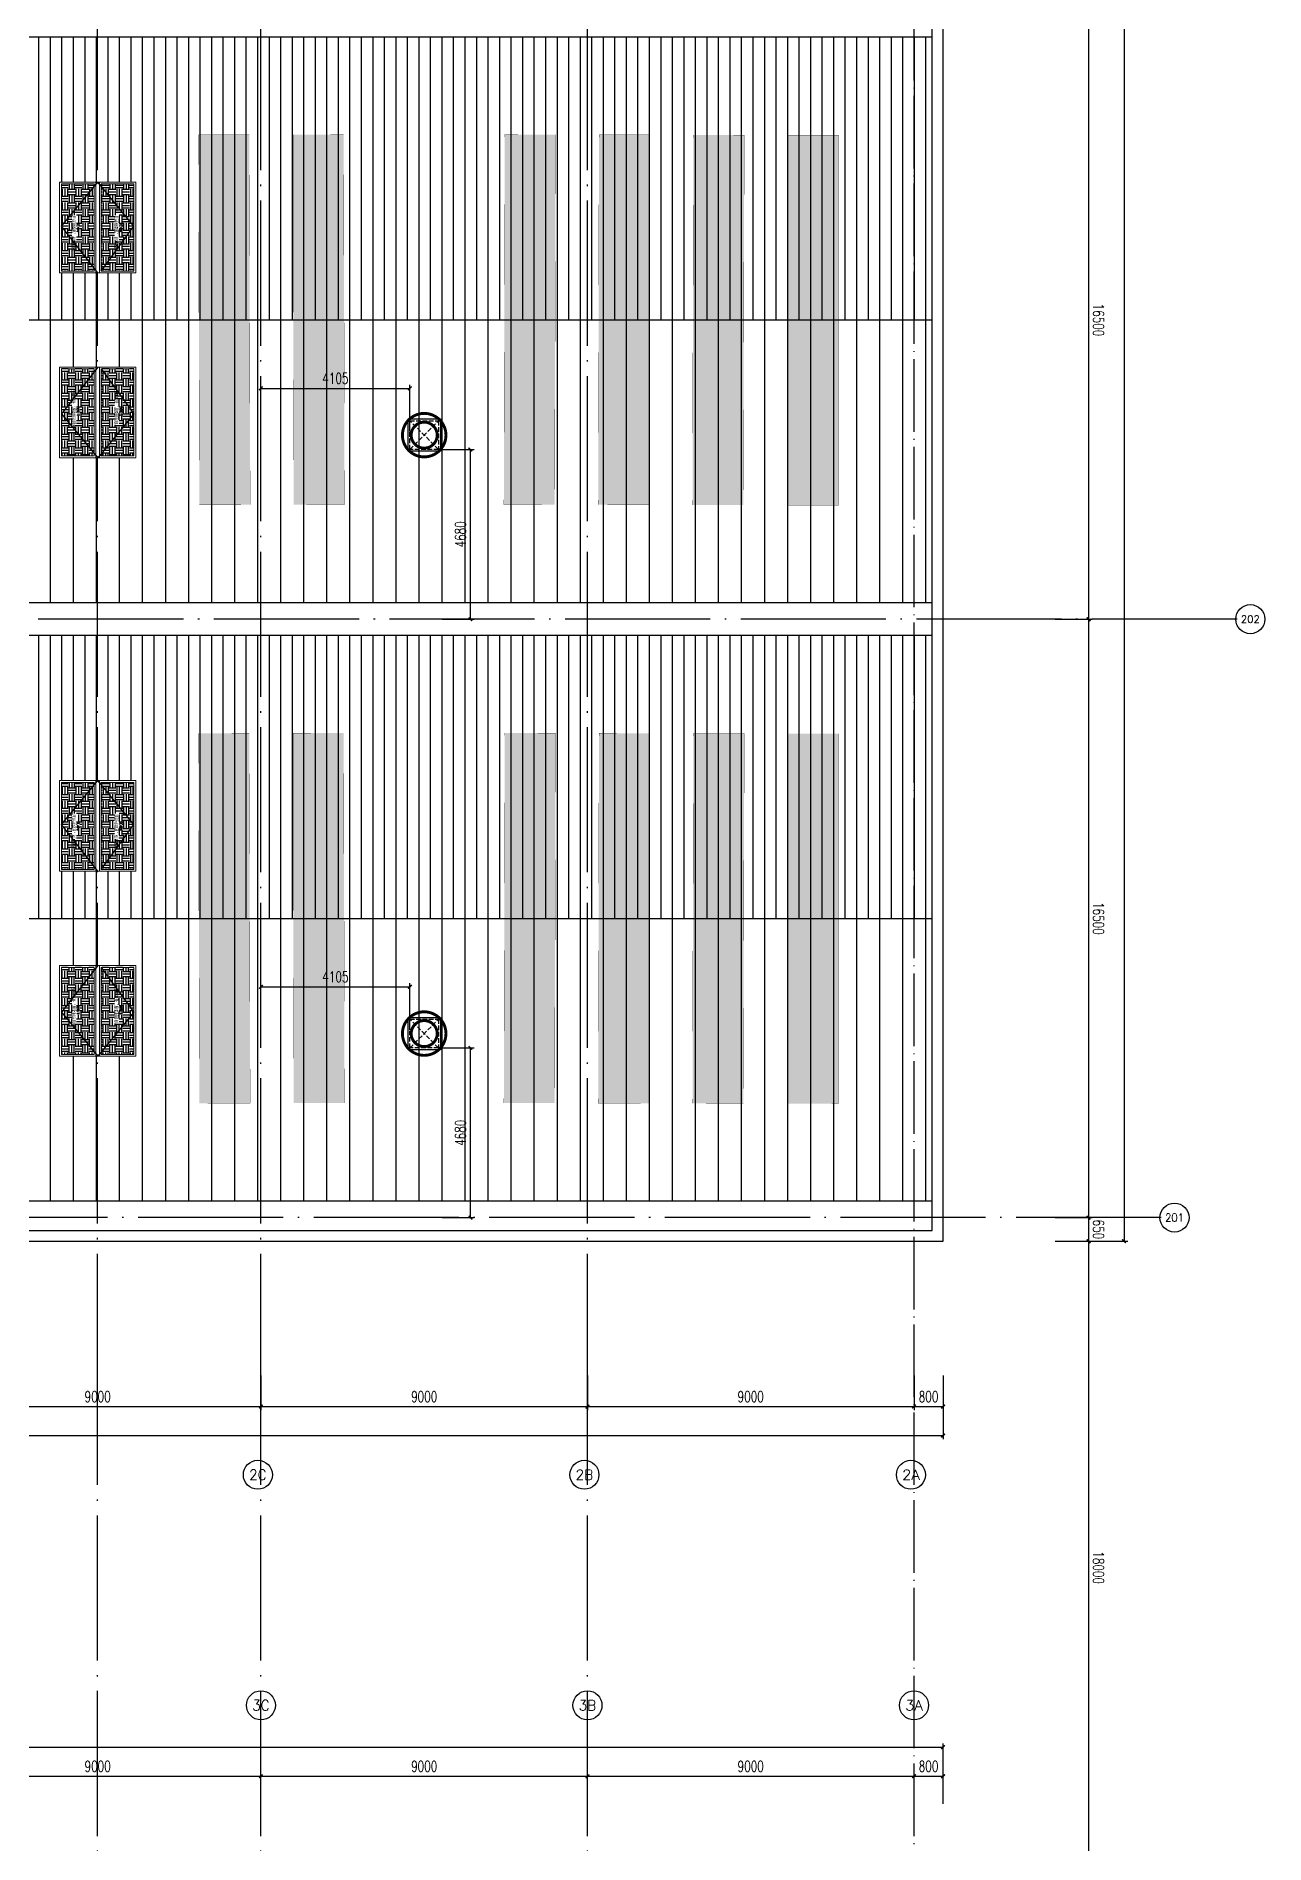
# Model space of a CAD drawing. Extents: x -555607 to 460190, y 498714 to 1664455.
# Drawn here: x 346951 to 380815, y 622805 to 672646 of the extents above; entities that cross this region are included whole.
import ezdxf
from ezdxf.enums import TextEntityAlignment as Align

# ---------------------------------------------------------------- set-up
doc = ezdxf.new("R2010")
doc.units = 0
doc.header["$LTSCALE"] = 1000
doc.header["$MEASUREMENT"] = 0
for name, pattern in [('DASH', [0.35, 0.25, -0.1]), ('DOTE', [2.42, 2, -0.2, 0.02, -0.2]), ('HIDDEN', [9.525, 6.35, -3.175])]:
    doc.linetypes.add(name, pattern=pattern)
doc.layers.get('Defpoints').update_dxf_attribs({"color": 210})
for name, color, linetype in [('99平面图例外参$0$A-HATCH-2', 251, 'Continuous'), ('A-AXIS-D', 1, 'Continuous'), ('A-AXIS-DOTE', 14, 'DOTE'), ('A-AXIS-DP', 126, 'Continuous'), ('A-HATCH-2', 251, 'Continuous'), ('A-LIN-V', 9, 'Continuous'), ('A-SFCE', 30, 'Continuous'), ('A-WINDOW', 8, 'Continuous'), ('E-电气标注', 84, 'Continuous'), ('SPACE', 7, 'Continuous'), ('SPACE_HATCH', 8, 'Continuous'), ('参考线', 8, 'Continuous'), ('外框', 1, 'HIDDEN'), ('暖通', 7, 'Continuous')]:
    doc.layers.add(name, color=color, linetype=linetype)
doc.layers.add('成型线', color=3, linetype='Continuous', lineweight=18)
doc.styles.add('_TCH_AXIS', font='COMPLEX', dxfattribs={"bigfont": 'GBCBIG'})
doc.styles.add('_TCH_DIM_T3', font='SIMPLEX', dxfattribs={"width": 0.705882, "bigfont": 'GBCBIG'})
doc.styles.add('_TCH_SPACE', font='SIMPLEX', dxfattribs={"height": 5, "bigfont": 'GBCBIG'})
doc.styles.add('A-DIM_T3', font='SIMPLEX', dxfattribs={"width": 0.705882, "bigfont": 'GBCBIG'})
doc.dimstyles.new('_TCH_ARCH&&100', dxfattribs={"dimtxt": 297.5, "dimasz": 100, "dimexe": 100, "dimexo": 100, "dimgap": 126.25, "dimtad": 1, "dimdec": 0, "dimzin": 0, "dimdsep": 46, "dimtxsty": '_TCH_DIM_T3', "dimblk": 'ARCHTICK', "dimcen": 0.09, "dimclrt": 7, "dimazin": 2, "dimtfac": 1, "dimtdec": 0, "dimtix": 1, "dimtmove": 2, "dimatfit": 3, "dimfxl": 100, "dimtolj": 1, "dimtzin": 0, "dimarcsym": 0})
doc.dimstyles.new('A-DIM&&100', dxfattribs={"dimtxt": 297.5, "dimasz": 100, "dimexe": 100, "dimexo": 100, "dimgap": 126.25, "dimtad": 1, "dimdec": 0, "dimzin": 0, "dimdsep": 46, "dimtxsty": 'A-DIM_T3', "dimblk": 'ARCHTICK', "dimcen": 0.09, "dimclrt": 7, "dimazin": 2, "dimtfac": 1, "dimtdec": 0, "dimtix": 1, "dimtmove": 2, "dimatfit": 3, "dimfxl": 1, "dimtolj": 1, "dimtzin": 0, "dimarcsym": 0})
pattern_1 = [(90, (0, 0), (-317.5, 0), [])]
pattern_2 = [(90, (0, 0), (-635, 0), [])]
pattern_3 = [(0, (0, 0), (187.5, 187.5), [187.5, -187.5]), (0, (0, 70.31), (187.5, 187.5), [187.5, -187.5]), (0, (0, 140.62), (187.5, 187.5), [187.5, -187.5]), (90, (23.44, 164.06), (-187.5, 187.5), [187.5, -187.5]), (90, (93.75, 164.06), (-187.5, 187.5), [187.5, -187.5]), (90, (164.06, 164.06), (-187.5, 187.5), [187.5, -187.5])]

# ---------------------------------------------------------------- blocks, each defined once
blk = doc.blocks.new('_ArchTick')
at = {"color": 0, "linetype": 'ByBlock', "const_width": 0.4}
blk.add_lwpolyline([(-0.5, -0.5), (0.5, 0.5)], dxfattribs=at)
blk = doc.blocks.new('*D365')
at = {"layer": 'A-AXIS-D', "color": 0, "lineweight": -2, "transparency": 16777216}
for p, q in [((344146, 635720), (344146, 634760)), ((353146, 635720), (353146, 634760)), ((344146, 634860), (353146, 634860))]:
    blk.add_line(p, q, dxfattribs=at)
at = {"layer": 'Defpoints', "color": 0, "transparency": 16777216}
for p in [(344146, 635820), (353146, 635820), (353146, 634860)]:
    blk.add_point(p, dxfattribs=at)
at = {"layer": 'A-AXIS-D', "color": 0, "lineweight": -2, "transparency": 16777216, "xscale": 100, "yscale": 100, "zscale": 100, "rotation": 180}
blk.add_blockref('_ArchTick', (344146, 634860), dxfattribs=at)
at = {"layer": 'A-AXIS-D', "color": 0, "lineweight": -2, "transparency": 16777216, "xscale": 100, "yscale": 100, "zscale": 100}
blk.add_blockref('_ArchTick', (353146, 634860), dxfattribs=at)
at = {"layer": 'A-AXIS-D', "color": 7, "transparency": 16777216, "insert": (348646, 635135), "char_height": 297.5, "attachment_point": 5, "style": '_TCH_DIM_T3'}
blk.add_mtext('\\A1;9000', dxfattribs=at)
blk = doc.blocks.new('*D366')
at = {"layer": 'A-AXIS-D', "color": 0, "lineweight": -2, "transparency": 16777216}
for p, q in [((353146, 635720), (353146, 634760)), ((362146, 635720), (362146, 634760)), ((353146, 634860), (362146, 634860))]:
    blk.add_line(p, q, dxfattribs=at)
at = {"layer": 'Defpoints', "color": 0, "transparency": 16777216}
for p in [(353146, 635820), (362146, 635820), (362146, 634860)]:
    blk.add_point(p, dxfattribs=at)
at = {"layer": 'A-AXIS-D', "color": 0, "lineweight": -2, "transparency": 16777216, "xscale": 100, "yscale": 100, "zscale": 100, "rotation": 180}
blk.add_blockref('_ArchTick', (353146, 634860), dxfattribs=at)
at = {"layer": 'A-AXIS-D', "color": 0, "lineweight": -2, "transparency": 16777216, "xscale": 100, "yscale": 100, "zscale": 100}
blk.add_blockref('_ArchTick', (362146, 634860), dxfattribs=at)
at = {"layer": 'A-AXIS-D', "color": 7, "transparency": 16777216, "insert": (357646, 635135), "char_height": 297.5, "attachment_point": 5, "style": '_TCH_DIM_T3'}
blk.add_mtext('\\A1;9000', dxfattribs=at)
blk = doc.blocks.new('*D367')
at = {"layer": 'A-AXIS-D', "color": 0, "lineweight": -2, "transparency": 16777216}
for p, q in [((362146, 635720), (362146, 634760)), ((371146, 635720), (371146, 634760)), ((362146, 634860), (371146, 634860))]:
    blk.add_line(p, q, dxfattribs=at)
at = {"layer": 'Defpoints', "color": 0, "transparency": 16777216}
for p in [(362146, 635820), (371146, 635820), (371146, 634860)]:
    blk.add_point(p, dxfattribs=at)
at = {"layer": 'A-AXIS-D', "color": 0, "lineweight": -2, "transparency": 16777216, "xscale": 100, "yscale": 100, "zscale": 100, "rotation": 180}
blk.add_blockref('_ArchTick', (362146, 634860), dxfattribs=at)
at = {"layer": 'A-AXIS-D', "color": 0, "lineweight": -2, "transparency": 16777216, "xscale": 100, "yscale": 100, "zscale": 100}
blk.add_blockref('_ArchTick', (371146, 634860), dxfattribs=at)
at = {"layer": 'A-AXIS-D', "color": 7, "transparency": 16777216, "insert": (366646, 635135), "char_height": 297.5, "attachment_point": 5, "style": '_TCH_DIM_T3'}
blk.add_mtext('\\A1;9000', dxfattribs=at)
blk = doc.blocks.new('*D368')
at = {"layer": 'A-AXIS-D', "color": 0, "lineweight": -2, "transparency": 16777216}
for p, q in [((371146, 635720), (371146, 634760)), ((371946, 635720), (371946, 634760)), ((371146, 634860), (371946, 634860))]:
    blk.add_line(p, q, dxfattribs=at)
at = {"layer": 'Defpoints', "color": 0, "transparency": 16777216}
for p in [(371146, 635820), (371946, 635820), (371946, 634860)]:
    blk.add_point(p, dxfattribs=at)
at = {"layer": 'A-AXIS-D', "color": 0, "lineweight": -2, "transparency": 16777216, "xscale": 100, "yscale": 100, "zscale": 100, "rotation": 180}
blk.add_blockref('_ArchTick', (371146, 634860), dxfattribs=at)
at = {"layer": 'A-AXIS-D', "color": 0, "lineweight": -2, "transparency": 16777216, "xscale": 100, "yscale": 100, "zscale": 100}
blk.add_blockref('_ArchTick', (371946, 634860), dxfattribs=at)
at = {"layer": 'A-AXIS-D', "color": 7, "transparency": 16777216, "insert": (371546, 635135), "char_height": 297.5, "attachment_point": 5, "style": '_TCH_DIM_T3'}
blk.add_mtext('\\A1;800', dxfattribs=at)
blk = doc.blocks.new('*D346')
at = {"layer": 'A-AXIS-D', "color": 0, "lineweight": -2, "transparency": 16777216}
for p, q in [((375040, 673070), (376056, 673070)), ((375956, 673070), (375956, 656570)), ((375040, 656570), (376056, 656570))]:
    blk.add_line(p, q, dxfattribs=at)
at = {"layer": 'Defpoints', "color": 0, "transparency": 16777216}
for p in [(374940, 673070), (374940, 656570), (375956, 656570)]:
    blk.add_point(p, dxfattribs=at)
at = {"layer": 'A-AXIS-D', "color": 0, "lineweight": -2, "transparency": 16777216, "xscale": 100, "yscale": 100, "zscale": 100}
for p, rotation in [((375956, 673070), 90), ((375956, 656570), 270)]:
    blk.add_blockref('_ArchTick', p, dxfattribs=dict(at, rotation=rotation))
at = {"layer": 'A-AXIS-D', "color": 7, "transparency": 16777216, "insert": (376231, 664820), "char_height": 297.5, "attachment_point": 5, "rotation": 270, "style": 'A-DIM_T3'}
blk.add_mtext('\\A1;16500', dxfattribs=at)
blk = doc.blocks.new('*D347')
at = {"layer": 'A-AXIS-D', "color": 0, "lineweight": -2, "transparency": 16777216}
for p, q in [((375040, 656570), (376056, 656570)), ((375956, 656570), (375956, 640070)), ((375040, 640070), (376056, 640070))]:
    blk.add_line(p, q, dxfattribs=at)
at = {"layer": 'Defpoints', "color": 0, "transparency": 16777216}
for p in [(374940, 656570), (374940, 640070), (375956, 640070)]:
    blk.add_point(p, dxfattribs=at)
at = {"layer": 'A-AXIS-D', "color": 0, "lineweight": -2, "transparency": 16777216, "xscale": 100, "yscale": 100, "zscale": 100}
for p, rotation in [((375956, 656570), 90), ((375956, 640070), 270)]:
    blk.add_blockref('_ArchTick', p, dxfattribs=dict(at, rotation=rotation))
at = {"layer": 'A-AXIS-D', "color": 7, "transparency": 16777216, "insert": (376231, 648320), "char_height": 297.5, "attachment_point": 5, "rotation": 270, "style": 'A-DIM_T3'}
blk.add_mtext('\\A1;16500', dxfattribs=at)
blk = doc.blocks.new('*D348')
at = {"layer": 'A-AXIS-D', "color": 0, "lineweight": -2, "transparency": 16777216}
for p, q in [((375040, 640070), (376056, 640070)), ((375956, 640070), (375956, 639420)), ((375040, 639420), (376056, 639420))]:
    blk.add_line(p, q, dxfattribs=at)
at = {"layer": 'Defpoints', "color": 0, "transparency": 16777216}
for p in [(374940, 640070), (374940, 639420), (375956, 639420)]:
    blk.add_point(p, dxfattribs=at)
at = {"layer": 'A-AXIS-D', "color": 0, "lineweight": -2, "transparency": 16777216, "xscale": 100, "yscale": 100, "zscale": 100}
for p, rotation in [((375956, 640070), 90), ((375956, 639420), 270)]:
    blk.add_blockref('_ArchTick', p, dxfattribs=dict(at, rotation=rotation))
at = {"layer": 'A-AXIS-D', "color": 7, "transparency": 16777216, "insert": (376231, 639745), "char_height": 297.5, "attachment_point": 5, "rotation": 270, "style": 'A-DIM_T3'}
blk.add_mtext('\\A1;650', dxfattribs=at)
blk = doc.blocks.new('*D349')
at = {"layer": 'A-AXIS-D', "color": 0, "lineweight": -2, "transparency": 16777216}
for p, q in [((375040, 639420), (376056, 639420)), ((375956, 639420), (375956, 621420)), ((375040, 621420), (376056, 621420))]:
    blk.add_line(p, q, dxfattribs=at)
at = {"layer": 'Defpoints', "color": 0, "transparency": 16777216}
for p in [(374940, 639420), (374940, 621420), (375956, 621420)]:
    blk.add_point(p, dxfattribs=at)
at = {"layer": 'A-AXIS-D', "color": 0, "lineweight": -2, "transparency": 16777216, "xscale": 100, "yscale": 100, "zscale": 100}
for p, rotation in [((375956, 639420), 90), ((375956, 621420), 270)]:
    blk.add_blockref('_ArchTick', p, dxfattribs=dict(at, rotation=rotation))
at = {"layer": 'A-AXIS-D', "color": 7, "transparency": 16777216, "insert": (376231, 630420), "char_height": 297.5, "attachment_point": 5, "rotation": 270, "style": 'A-DIM_T3'}
blk.add_mtext('\\A1;18000', dxfattribs=at)
blk = doc.blocks.new('*D411')
at = {"layer": 'A-AXIS-D', "color": 0, "lineweight": -2, "transparency": 16777216}
for p, q in [((213946, 635620), (213946, 633960)), ((371946, 635620), (371946, 633960)), ((213946, 634060), (371946, 634060))]:
    blk.add_line(p, q, dxfattribs=at)
at = {"layer": 'Defpoints', "color": 0, "transparency": 16777216}
for p in [(213946, 635720), (371946, 635720), (371946, 634060)]:
    blk.add_point(p, dxfattribs=at)
at = {"layer": 'A-AXIS-D', "color": 0, "lineweight": -2, "transparency": 16777216, "xscale": 100, "yscale": 100, "zscale": 100, "rotation": 180}
blk.add_blockref('_ArchTick', (213946, 634060), dxfattribs=at)
at = {"layer": 'A-AXIS-D', "color": 0, "lineweight": -2, "transparency": 16777216, "xscale": 100, "yscale": 100, "zscale": 100}
blk.add_blockref('_ArchTick', (371946, 634060), dxfattribs=at)
at = {"layer": 'A-AXIS-D', "color": 7, "transparency": 16777216, "insert": (292946, 634335), "char_height": 297.5, "attachment_point": 5, "style": '_TCH_DIM_T3'}
blk.add_mtext('\\A1;158000', dxfattribs=at)
blk = doc.blocks.new('*D432')
at = {"layer": 'A-AXIS-D', "color": 0, "lineweight": -2, "transparency": 16777216}
for p, q in [((375140, 723220), (377035, 723220)), ((376935, 723220), (376935, 639420)), ((375140, 639420), (377035, 639420))]:
    blk.add_line(p, q, dxfattribs=at)
at = {"layer": 'Defpoints', "color": 0, "transparency": 16777216}
for p in [(375040, 723220), (375040, 639420), (376935, 639420)]:
    blk.add_point(p, dxfattribs=at)
at = {"layer": 'A-AXIS-D', "color": 0, "lineweight": -2, "transparency": 16777216, "xscale": 100, "yscale": 100, "zscale": 100}
for p, rotation in [((376935, 723220), 90), ((376935, 639420), 270)]:
    blk.add_blockref('_ArchTick', p, dxfattribs=dict(at, rotation=rotation))
at = {"layer": 'A-AXIS-D', "color": 7, "transparency": 16777216, "insert": (377210, 681320), "char_height": 297.5, "attachment_point": 5, "rotation": 270, "style": '_TCH_DIM_T3'}
blk.add_mtext('\\A1;83800', dxfattribs=at)
blk = doc.blocks.new('*D456')
at = {"layer": 'A-AXIS-D', "color": 0, "lineweight": -2, "transparency": 16777216}
for p, q in [((344146, 623910), (344146, 624768)), ((344146, 624668), (353146, 624668)), ((353146, 623910), (353146, 624768))]:
    blk.add_line(p, q, dxfattribs=at)
at = {"layer": 'Defpoints', "color": 0, "transparency": 16777216}
for p in [(353146, 624668), (344146, 623810), (353146, 623810)]:
    blk.add_point(p, dxfattribs=at)
at = {"layer": 'A-AXIS-D', "color": 0, "lineweight": -2, "transparency": 16777216, "xscale": 100, "yscale": 100, "zscale": 100, "rotation": 180}
blk.add_blockref('_ArchTick', (344146, 624668), dxfattribs=at)
at = {"layer": 'A-AXIS-D', "color": 0, "lineweight": -2, "transparency": 16777216, "xscale": 100, "yscale": 100, "zscale": 100}
blk.add_blockref('_ArchTick', (353146, 624668), dxfattribs=at)
at = {"layer": 'A-AXIS-D', "color": 7, "transparency": 16777216, "insert": (348646, 624943), "char_height": 297.5, "attachment_point": 5, "style": '_TCH_DIM_T3'}
blk.add_mtext('\\A1;9000', dxfattribs=at)
blk = doc.blocks.new('*D457')
at = {"layer": 'A-AXIS-D', "color": 0, "lineweight": -2, "transparency": 16777216}
for p, q in [((353146, 623910), (353146, 624768)), ((353146, 624668), (362146, 624668)), ((362146, 623910), (362146, 624768))]:
    blk.add_line(p, q, dxfattribs=at)
at = {"layer": 'Defpoints', "color": 0, "transparency": 16777216}
for p in [(362146, 624668), (353146, 623810), (362146, 623810)]:
    blk.add_point(p, dxfattribs=at)
at = {"layer": 'A-AXIS-D', "color": 0, "lineweight": -2, "transparency": 16777216, "xscale": 100, "yscale": 100, "zscale": 100, "rotation": 180}
blk.add_blockref('_ArchTick', (353146, 624668), dxfattribs=at)
at = {"layer": 'A-AXIS-D', "color": 0, "lineweight": -2, "transparency": 16777216, "xscale": 100, "yscale": 100, "zscale": 100}
blk.add_blockref('_ArchTick', (362146, 624668), dxfattribs=at)
at = {"layer": 'A-AXIS-D', "color": 7, "transparency": 16777216, "insert": (357646, 624943), "char_height": 297.5, "attachment_point": 5, "style": '_TCH_DIM_T3'}
blk.add_mtext('\\A1;9000', dxfattribs=at)
blk = doc.blocks.new('*D458')
at = {"layer": 'A-AXIS-D', "color": 0, "lineweight": -2, "transparency": 16777216}
for p, q in [((362146, 623910), (362146, 624768)), ((362146, 624668), (371146, 624668)), ((371146, 623910), (371146, 624768))]:
    blk.add_line(p, q, dxfattribs=at)
at = {"layer": 'Defpoints', "color": 0, "transparency": 16777216}
for p in [(371146, 624668), (362146, 623810), (371146, 623810)]:
    blk.add_point(p, dxfattribs=at)
at = {"layer": 'A-AXIS-D', "color": 0, "lineweight": -2, "transparency": 16777216, "xscale": 100, "yscale": 100, "zscale": 100, "rotation": 180}
blk.add_blockref('_ArchTick', (362146, 624668), dxfattribs=at)
at = {"layer": 'A-AXIS-D', "color": 0, "lineweight": -2, "transparency": 16777216, "xscale": 100, "yscale": 100, "zscale": 100}
blk.add_blockref('_ArchTick', (371146, 624668), dxfattribs=at)
at = {"layer": 'A-AXIS-D', "color": 7, "transparency": 16777216, "insert": (366646, 624943), "char_height": 297.5, "attachment_point": 5, "style": '_TCH_DIM_T3'}
blk.add_mtext('\\A1;9000', dxfattribs=at)
blk = doc.blocks.new('*D459')
at = {"layer": 'A-AXIS-D', "color": 0, "lineweight": -2, "transparency": 16777216}
for p, q in [((371146, 623910), (371146, 624768)), ((371146, 624668), (371946, 624668)), ((371946, 623910), (371946, 624768))]:
    blk.add_line(p, q, dxfattribs=at)
at = {"layer": 'Defpoints', "color": 0, "transparency": 16777216}
for p in [(371946, 624668), (371146, 623810), (371946, 623810)]:
    blk.add_point(p, dxfattribs=at)
at = {"layer": 'A-AXIS-D', "color": 0, "lineweight": -2, "transparency": 16777216, "xscale": 100, "yscale": 100, "zscale": 100, "rotation": 180}
blk.add_blockref('_ArchTick', (371146, 624668), dxfattribs=at)
at = {"layer": 'A-AXIS-D', "color": 0, "lineweight": -2, "transparency": 16777216, "xscale": 100, "yscale": 100, "zscale": 100}
blk.add_blockref('_ArchTick', (371946, 624668), dxfattribs=at)
at = {"layer": 'A-AXIS-D', "color": 7, "transparency": 16777216, "insert": (371546, 624943), "char_height": 297.5, "attachment_point": 5, "style": '_TCH_DIM_T3'}
blk.add_mtext('\\A1;800', dxfattribs=at)
blk = doc.blocks.new('*D460')
at = {"layer": 'A-AXIS-D', "color": 0, "lineweight": -2, "transparency": 16777216}
for p, q in [((186246, 624010), (186246, 625568)), ((371946, 624010), (371946, 625568)), ((186246, 625468), (371946, 625468))]:
    blk.add_line(p, q, dxfattribs=at)
at = {"layer": 'Defpoints', "color": 0, "transparency": 16777216}
for p in [(371946, 625468), (186246, 623910), (371946, 623910)]:
    blk.add_point(p, dxfattribs=at)
at = {"layer": 'A-AXIS-D', "color": 0, "lineweight": -2, "transparency": 16777216, "xscale": 100, "yscale": 100, "zscale": 100, "rotation": 180}
blk.add_blockref('_ArchTick', (186246, 625468), dxfattribs=at)
at = {"layer": 'A-AXIS-D', "color": 0, "lineweight": -2, "transparency": 16777216, "xscale": 100, "yscale": 100, "zscale": 100}
blk.add_blockref('_ArchTick', (371946, 625468), dxfattribs=at)
at = {"layer": 'A-AXIS-D', "color": 7, "transparency": 16777216, "insert": (279096, 625743), "char_height": 297.5, "attachment_point": 5, "style": '_TCH_DIM_T3'}
blk.add_mtext('\\A1;185700', dxfattribs=at)
blk = doc.blocks.new('44')
blk.add_wipeout([(277446, 745270), (279946, 745270), (279946, 747370), (277446, 747370)]).dxf.layer = '参考线'
at = {"layer": 'SPACE_HATCH'}
h = blk.add_hatch(dxfattribs=at)
h.set_pattern_fill('土壤', color=250, scale=50, style=0)
h.set_pattern_definition(pattern_3)
h.paths.add_polyline_path([(277496, 746420), (279896, 746420), (279896, 747320), (277496, 747320)])
h.paths.add_polyline_path([(278352, 746904), (279057, 746904), (279057, 747034), (278352, 747034)])
h.paths.add_polyline_path([(278591, 746811), (278817, 746811), (278817, 746895), (278591, 746895)])
h = blk.add_hatch(dxfattribs=at)
h.set_pattern_fill('土壤', color=250, scale=50, style=0)
h.set_pattern_definition(pattern_3)
h.paths.add_polyline_path([(277496, 746220), (279896, 746220), (279896, 745320), (277496, 745320)])
h.paths.add_polyline_path([(278352, 745724), (279057, 745724), (279057, 745854), (278352, 745854)])
h.paths.add_polyline_path([(278591, 745631), (278817, 745631), (278817, 745715), (278591, 745715)])
at = {"layer": '外框', "color": 250}
for points in [[(279946, 746320), (278658, 747320), (277446, 746320)], [(279896, 746220), (278658, 745320), (277446, 746320)]]:
    blk.add_lwpolyline(points, dxfattribs=at)
at = {"layer": '成型线', "color": 8}
for p, q in [((279946, 745270), (279946, 747370)), ((277446, 746370), (279946, 746370)), ((277446, 746270), (279946, 746270)), ((277496, 746420), (279896, 746420)), ((277496, 746220), (279896, 746220))]:
    blk.add_line(p, q, dxfattribs=at)
for points in [[(279946, 745270), (277446, 745270), (277446, 747370), (279946, 747370)], [(277496, 746420), (277496, 747320), (279896, 747320), (279896, 746420)], [(279896, 746220), (279896, 745320), (277496, 745320), (277496, 746220)]]:
    blk.add_lwpolyline(points, dxfattribs=at)
at = {"layer": 'SPACE', "color": 250, "style": '_TCH_SPACE'}
for p in [(278365, 746930), (278365, 745750)]:
    blk.add_text('自然排烟窗，有效面积', height=96.5, dxfattribs=at).set_placement(p)
at = {"layer": 'SPACE', "color": 250, "style": '_TCH_SPACE', "width": 0.705882}
for s, height, p in [('2.16m', 59.5, (278600, 746828)), ('2', 29.8, (278792, 746863)), ('2.16m', 59.5, (278600, 745648)), ('2', 29.8, (278792, 745683))]:
    blk.add_text(s, height=height, dxfattribs=at).set_placement(p)
blk = doc.blocks.new('eeee')
at = {"layer": 'A-LIN-V'}
blk.add_blockref('44', (16550, 81000), dxfattribs=at)
at = {"layer": 'A-LIN-V', "xscale": -0.9999999999999998}
blk.add_blockref('44', (579042, 81000), dxfattribs=at)
blk = doc.blocks.new('423432432222')
at = {"layer": 'A-WINDOW', "rotation": 90}
blk.add_blockref('eeee', (1193916, 416524), dxfattribs=at)
blk = doc.blocks.new('242343243')
at = {"layer": 'A-WINDOW'}
for p in [(-17950, -49500), (-17950, -66000)]:
    blk.add_blockref('423432432222', p, dxfattribs=at)
blk = doc.blocks.new('fengji')
at = {"layer": '暖通', "color": 7, "linetype": 'DASH', "ltscale": 0.5}
for p, q in [((-395, 395), (395, -395)), ((395, 395), (-395, -395))]:
    blk.add_line(p, q, dxfattribs=at)
at = {"layer": '暖通', "color": 7, "const_width": 79.8}
for points in [[(0, -600, -1), (0, 600, -1)], [(0, -600, 1), (0, 600, 1)]]:
    blk.add_lwpolyline(points, format="xyb", dxfattribs=at)
at = {"layer": '暖通', "color": 7, "ltscale": 0.5}
blk.add_lwpolyline([(-445, 445), (445, 445), (445, -445), (-445, -445)], close=True, dxfattribs=at)
at = {"layer": '暖通', "color": 7, "linetype": 'DASH', "const_width": 79.8}
for points in [[(0, -358, -1), (0, 358, -1)], [(0, -358, 1), (0, 358, 1)]]:
    blk.add_lwpolyline(points, format="xyb", dxfattribs=at)
at = {"layer": '暖通', "color": 7, "linetype": 'DASH', "ltscale": 0.5}
blk.add_lwpolyline([(-395, 395), (395, 395), (395, -395), (-395, -395)], close=True, dxfattribs=at)
blk = doc.blocks.new('*D783')
at = {"layer": 'A-AXIS-DP', "color": 0, "lineweight": -2, "transparency": 16777216}
for p, q in [((353146, 661745), (353146, 663035)), ((353146, 662935), (357251, 662935)), ((357251, 661745), (357251, 663035))]:
    blk.add_line(p, q, dxfattribs=at)
at = {"layer": 'Defpoints', "color": 0, "transparency": 16777216}
for p in [(357251, 662935), (353146, 661645), (357251, 661645)]:
    blk.add_point(p, dxfattribs=at)
at = {"layer": 'A-AXIS-DP', "color": 0, "lineweight": -2, "transparency": 16777216, "xscale": 100, "yscale": 100, "zscale": 100, "rotation": 180}
blk.add_blockref('_ArchTick', (353146, 662935), dxfattribs=at)
at = {"layer": 'A-AXIS-DP', "color": 0, "lineweight": -2, "transparency": 16777216, "xscale": 100, "yscale": 100, "zscale": 100}
blk.add_blockref('_ArchTick', (357251, 662935), dxfattribs=at)
at = {"layer": 'A-AXIS-DP', "color": 7, "transparency": 16777216, "insert": (355198, 663210), "char_height": 297.5, "attachment_point": 5, "style": '_TCH_DIM_T3'}
blk.add_mtext('\\A1;4105', dxfattribs=at)
blk = doc.blocks.new('*D784')
at = {"layer": 'A-AXIS-DP', "color": 0, "lineweight": -2, "transparency": 16777216}
for p, q in [((358141, 661250), (359020, 661250)), ((358920, 656570), (358920, 661250)), ((358141, 656570), (359020, 656570))]:
    blk.add_line(p, q, dxfattribs=at)
at = {"layer": 'Defpoints', "color": 0, "transparency": 16777216}
for p in [(358041, 661250), (358920, 661250), (358041, 656570)]:
    blk.add_point(p, dxfattribs=at)
at = {"layer": 'A-AXIS-DP', "color": 0, "lineweight": -2, "transparency": 16777216, "xscale": 100, "yscale": 100, "zscale": 100}
for p, rotation in [((358920, 661250), 90), ((358920, 656570), 270)]:
    blk.add_blockref('_ArchTick', p, dxfattribs=dict(at, rotation=rotation))
at = {"layer": 'A-AXIS-DP', "color": 7, "transparency": 16777216, "insert": (358645, 658910), "char_height": 297.5, "attachment_point": 5, "rotation": 90, "style": '_TCH_DIM_T3'}
blk.add_mtext('\\A1;4680', dxfattribs=at)
blk = doc.blocks.new('*D787')
at = {"layer": 'A-AXIS-DP', "color": 0, "lineweight": -2, "transparency": 16777216}
for p, q in [((353146, 645245), (353146, 646535)), ((357251, 645245), (357251, 646535)), ((353146, 646435), (357251, 646435))]:
    blk.add_line(p, q, dxfattribs=at)
at = {"layer": 'Defpoints', "color": 0, "transparency": 16777216}
for p in [(357251, 646435), (353146, 645145), (357251, 645145)]:
    blk.add_point(p, dxfattribs=at)
at = {"layer": 'A-AXIS-DP', "color": 0, "lineweight": -2, "transparency": 16777216, "xscale": 100, "yscale": 100, "zscale": 100, "rotation": 180}
blk.add_blockref('_ArchTick', (353146, 646435), dxfattribs=at)
at = {"layer": 'A-AXIS-DP', "color": 0, "lineweight": -2, "transparency": 16777216, "xscale": 100, "yscale": 100, "zscale": 100}
blk.add_blockref('_ArchTick', (357251, 646435), dxfattribs=at)
at = {"layer": 'A-AXIS-DP', "color": 7, "transparency": 16777216, "insert": (355198, 646710), "char_height": 297.5, "attachment_point": 5, "style": '_TCH_DIM_T3'}
blk.add_mtext('\\A1;4105', dxfattribs=at)
blk = doc.blocks.new('*D788')
at = {"layer": 'A-AXIS-DP', "color": 0, "lineweight": -2, "transparency": 16777216}
for p, q in [((358141, 644750), (359020, 644750)), ((358920, 640070), (358920, 644750)), ((358141, 640070), (359020, 640070))]:
    blk.add_line(p, q, dxfattribs=at)
at = {"layer": 'Defpoints', "color": 0, "transparency": 16777216}
for p in [(358041, 644750), (358920, 644750), (358041, 640070)]:
    blk.add_point(p, dxfattribs=at)
at = {"layer": 'A-AXIS-DP', "color": 0, "lineweight": -2, "transparency": 16777216, "xscale": 100, "yscale": 100, "zscale": 100}
for p, rotation in [((358920, 644750), 90), ((358920, 640070), 270)]:
    blk.add_blockref('_ArchTick', p, dxfattribs=dict(at, rotation=rotation))
at = {"layer": 'A-AXIS-DP', "color": 7, "transparency": 16777216, "insert": (358645, 642410), "char_height": 297.5, "attachment_point": 5, "rotation": 90, "style": '_TCH_DIM_T3'}
blk.add_mtext('\\A1;4680', dxfattribs=at)
blk = doc.blocks.new('w42343eeee')
at = {"color": 250}
blk.add_wipeout([(367285, 568212), (365883, 568215), (365906, 578415), (367306, 578412)], dxfattribs=at).dxf.layer = '参考线'
at = {"layer": '99平面图例外参$0$A-HATCH-2'}
h = blk.add_hatch(dxfattribs=at)
h.set_pattern_fill('ANSI33', color=250, scale=75)
h.set_pattern_definition([(45, (1135667.22, 924695.12), (-168.3798, 168.3798), []), (45, (1135835.6, 924695.12), (-168.3798, 168.3798), [119.0625, -59.53125])])
h.paths.add_polyline_path([(366843, 550430), (365843, 550432)])
h.paths.add_polyline_path([(365906, 578415), (367306, 578412), (367283, 568212), (365883, 568215)])
at = {"layer": 'E-电气标注', "color": 250, "const_width": 5}
blk.add_lwpolyline([(365906, 578415), (365883, 568215), (367283, 568212), (367306, 578412)], close=True, dxfattribs=at)
blk = doc.blocks.new('w242343')
at = {"layer": 'A-SFCE', "color": 250, "xscale": -1, "rotation": 0.1299680659603089}
for p in [(40599186566.291, 3385102468.013925), (40599189166.267403, 3385102479.809439)]:
    blk.add_blockref('w42343eeee', p, dxfattribs=at)
at = {"layer": 'A-SFCE', "color": 250}
for p, rotation in [((40598461796.220993, 3385100829.861727), 0.1299680659603089), ((40598464396.224136, 3385100829.861713), 0.1299680659603089), ((40598466996.227272, 3385100829.861697), 0.1299680659603089), ((40598470911.109741, 3385100004.29146), 0.2599364601502722)]:
    blk.add_blockref('w42343eeee', p, dxfattribs=dict(at, rotation=rotation))
at = {"layer": 'A-SFCE', "color": 250, "xscale": -1, "rotation": 0.1299680659603089}
for p in [(40599186528.862907, 3385118967.971474), (40599189128.83931, 3385118979.766991)]:
    blk.add_blockref('w42343eeee', p, dxfattribs=at)
at = {"layer": 'A-SFCE', "color": 250}
for p, rotation in [((40598461758.792892, 3385117329.819279), 0.1299680659603089), ((40598464358.796043, 3385117329.819263), 0.1299680659603089), ((40598466958.799187, 3385117329.819249), 0.1299680659603089), ((40598470873.681641, 3385116504.249009), 0.2599364601502722)]:
    blk.add_blockref('w42343eeee', p, dxfattribs=dict(at, rotation=rotation))
at = {"layer": 'A-SFCE', "color": 250, "xscale": -1, "rotation": 0.1299680659603089}
for p in [(40599186491.434822, 3385135467.929023), (40599189091.411179, 3385135479.72454)]:
    blk.add_blockref('w42343eeee', p, dxfattribs=at)
at = {"layer": 'A-SFCE', "color": 250}
for p, rotation in [((40598461721.364868, 3385133829.776828), 0.1299680659603089), ((40598464321.367973, 3385133829.776813), 0.1299680659603089), ((40598466921.371147, 3385133829.776798), 0.1299680659603089), ((40598470836.253593, 3385133004.206556), 0.2599364601502722)]:
    blk.add_blockref('w42343eeee', p, dxfattribs=dict(at, rotation=rotation))
blk = doc.blocks.new('2312321321')
at = {"layer": '暖通', "rotation": 180}
for p in [(357645.8, 661645), (357645.8, 645145)]:
    blk.add_blockref('fengji', p, dxfattribs=at)
at = {"layer": 'A-AXIS-DP'}
for p1, p2, distance, picture, middle in [((353145.8, 661645), (357250.8, 661645), 1290, '*D783', (355198.3, 663210)), ((358040.8, 656570), (358040.8, 661250), -879.2, '*D784', (358645, 658910)), ((353145.8, 645145), (357250.8, 645145), 1290, '*D787', (355198.3, 646710)), ((358040.8, 640070), (358040.8, 644750), -879.2, '*D788', (358645, 642410))]:
    dim = blk.add_aligned_dim(p1=p1, p2=p2, distance=distance, dimstyle='_TCH_ARCH&&100', dxfattribs=at)
    dim.commit()
    dim.dimension.update_dxf_attribs({"geometry": picture, "text_midpoint": middle})

msp = doc.modelspace()

# ---------------------------------------------------------------- linework, layer by layer
at = {"layer": 'A-AXIS-D'}
for centre in [(380415.1, 656571.1), (378325.1, 640071.1), (371145.8, 626624)]:
    msp.add_circle(centre, 400, dxfattribs=at)
at = {"layer": 'A-AXIS-DOTE', "color": 250}
msp.add_line((371145.8, 540740), (371145.8, 841482.3), dxfattribs=at)

# ---------------------------------------------------------------- block references
at = {"layer": 'A-WINDOW', "rotation": 359.8700319340397}
msp.add_blockref('w242343', (-40606042043.5, -3292924822.4), dxfattribs=at)

# ---------------------------------------------------------------- texts
at = {"layer": 'A-AXIS-D', "color": 7, "style": '_TCH_AXIS'}
for s, height, p, p2 in [('202', 202.97, (380154.1, 656469.6), (380676.1, 656469.6)), ('201', 220.59, (378067.7, 639960.8), (378582.5, 639960.8)), ('2A', 270.86, (370815.8, 632845.7), (371306, 632845.7)), ('3A', 276.42, (370902.3, 626485.8), (371389.3, 626485.8))]:
    msp.add_text(s, height=height, dxfattribs=at).set_placement(p, p2, align=Align.FIT)

# ---------------------------------------------------------------- dimensions: what is measured, and where the dimension line sits
at = {"layer": 'A-AXIS-D'}
for base, p1, p2, text, dimstyle, picture, middle in [((376935.5, 639420), (375040, 723220), (375040, 639420), '83800', '_TCH_ARCH&&100', '*D432', (377210.5, 681320)), ((375955.8, 656570), (374940, 673070), (374940, 656570), '16500', 'A-DIM&&100', '*D346', (376230.8, 664820)), ((375955.8, 640070), (374940, 656570), (374940, 640070), '16500', 'A-DIM&&100', '*D347', (376230.8, 648320)), ((375955.8, 639420), (374940, 640070), (374940, 639420), '650', 'A-DIM&&100', '*D348', (376230.8, 639745)), ((375955.8, 621420), (374940, 639420), (374940, 621420), '18000', 'A-DIM&&100', '*D349', (376230.8, 630420))]:
    dim = msp.add_linear_dim(base=base, p1=p1, p2=p2, angle=270, text=text, dimstyle=dimstyle, dxfattribs=at)
    dim.commit()
    dim.dimension.update_dxf_attribs({"geometry": picture, "text_midpoint": middle, "dimtype": 129, "text_rotation": 270})
for base, p1, p2, picture, middle in [((371945.8, 634860), (371145.8, 635820), (371945.8, 635820), '*D368', (371545.8, 635135)), ((371945.8, 624667.8), (371145.8, 623809.8), (371945.8, 623809.8), '*D459', (371545.8, 624942.8))]:
    dim = msp.add_linear_dim(base=base, p1=p1, p2=p2, angle=0, text='800', dimstyle='_TCH_ARCH&&100', dxfattribs=at)
    dim.commit()
    dim.dimension.update_dxf_attribs({"geometry": picture, "text_midpoint": middle, "dimtype": 129})

# ---------------------------------------------------------------- next in the draw order: hatches: boundary and pattern name
at = {"layer": 'A-HATCH-2'}
h = msp.add_hatch(dxfattribs=at)
h.set_pattern_fill('ANSI31', color=250, scale=200, angle=45)
h.set_pattern_definition(pattern_1)
h.paths.add_polyline_path([(233880, 664820), (366415.7, 664820), (371645.8, 664820), (371645.8, 672620), (219322.4, 672620), (216792.2, 664820), (237560, 664820)])
h = msp.add_hatch(dxfattribs=at)
h.set_pattern_fill('ANSI31', color=250, scale=400, angle=45)
h.set_pattern_definition(pattern_2)
h.paths.add_polyline_path([(233880, 664820), (366415.7, 664820), (371645.8, 664820), (371645.8, 657020), (214262, 657020), (216792.2, 664820), (237560, 664820)])
h = msp.add_hatch(dxfattribs=at)
h.set_pattern_fill('ANSI31', color=250, scale=200, angle=45)
h.set_pattern_definition(pattern_1)
h.paths.add_polyline_path([(233880, 648320), (366415.7, 648320), (371645.8, 648320), (371645.8, 656120), (214545.8, 656120), (214545.8, 654270), (214245.8, 654270), (214245.8, 648345), (237560, 648320)])
h = msp.add_hatch(dxfattribs=at)
h.set_pattern_fill('ANSI31', color=250, scale=400, angle=45)
h.set_pattern_definition(pattern_2)
h.paths.add_polyline_path([(233880, 648320), (366415.7, 648320), (371645.8, 648320), (371645.8, 640520), (214245.8, 640520), (214245.8, 648320), (237560, 648320)])

# ---------------------------------------------------------------- next in the draw order: linework, layer by layer
at = {"layer": 'A-AXIS-D'}
for centre in [(353060.9, 632981.1), (362060.9, 632981.1), (371060.9, 632981.1), (353145.8, 626624), (362145.8, 626624)]:
    msp.add_circle(centre, 400, dxfattribs=at)
at = {"layer": 'A-AXIS-DOTE', "color": 250, "ltscale": 2}
for p, q in [((348645.8, 635071.1), (348645.8, 728870)), ((353145.8, 635071.1), (353145.8, 728870)), ((362145.8, 635071.1), (362145.8, 728870)), ((380050, 656570), (203824.6, 656570)), ((377960, 640070), (203750, 640070)), ((348645.8, 540740), (348645.8, 637259.3)), ((353145.8, 540740), (353145.8, 637259.3)), ((362145.8, 540740), (362145.8, 637259.3))]:
    msp.add_line(p, q, dxfattribs=at)
at = {"layer": 'A-LIN-V', "color": 8}
for points in [[(371645.8, 672620), (219322.4, 672620)], [(371645.8, 657020), (214262, 657020)], [(371645.8, 656120), (214545.8, 656120)], [(371645.8, 640520), (214245.8, 640520)]]:
    msp.add_lwpolyline(points, dxfattribs=at)
at = {"layer": 'A-SFCE', "color": 8}
for points in [[(214545.8, 654570), (213945.8, 654570), (213945.8, 639420), (371945.8, 639420), (371945.8, 639420), (371945.8, 723220), (235420.9, 723220), (213945.8, 657017.5), (213945.8, 656070)], [(214245.8, 654270), (214245.8, 639720), (371645.8, 639720), (371645.8, 722920), (235639, 722920), (214245.8, 656970), (214245.8, 656370)], [(216792.2, 664820), (371645.8, 664820)], [(214245.8, 648320), (371645.8, 648320)]]:
    msp.add_lwpolyline(points, dxfattribs=at)

# ---------------------------------------------------------------- next in the draw order: texts
at = {"layer": 'A-AXIS-D', "color": 7, "style": '_TCH_AXIS'}
for s, height, p, p2 in [('2C', 288.12, (352820.8, 632837.1), (353301, 632837.1)), ('2B', 276.42, (361817.4, 632842.9), (362304.4, 632842.9)), ('3C', 294.28, (352907.6, 626476.8), (353384, 626476.8)), ('3B', 282.17, (361904, 626482.9), (362387.7, 626482.9))]:
    msp.add_text(s, height=height, dxfattribs=at).set_placement(p, p2, align=Align.FIT)

# ---------------------------------------------------------------- next in the draw order: dimensions: what is measured, and where the dimension line sits
at = {"layer": 'A-AXIS-D'}
for base, p1, p2, text, picture, middle in [((371945.8, 634060), (213945.8, 635720), (371945.8, 635720), '158000', '*D411', (292945.8, 634335)), ((353145.8, 634860), (344145.8, 635820), (353145.8, 635820), '9000', '*D365', (348645.8, 635135)), ((362145.8, 634860), (353145.8, 635820), (362145.8, 635820), '9000', '*D366', (357645.8, 635135)), ((371145.8, 634860), (362145.8, 635820), (371145.8, 635820), '9000', '*D367', (366645.8, 635135)), ((371945.8, 625467.8), (186245.8, 623909.8), (371945.8, 623909.8), '185700', '*D460', (279095.8, 625742.8)), ((353145.8, 624667.8), (344145.8, 623809.8), (353145.8, 623809.8), '9000', '*D456', (348645.8, 624942.8)), ((362145.8, 624667.8), (353145.8, 623809.8), (362145.8, 623809.8), '9000', '*D457', (357645.8, 624942.8)), ((371145.8, 624667.8), (362145.8, 623809.8), (371145.8, 623809.8), '9000', '*D458', (366645.8, 624942.8))]:
    dim = msp.add_linear_dim(base=base, p1=p1, p2=p2, angle=0, text=text, dimstyle='_TCH_ARCH&&100', dxfattribs=at)
    dim.commit()
    dim.dimension.update_dxf_attribs({"geometry": picture, "text_midpoint": middle, "dimtype": 129})

# ---------------------------------------------------------------- next in the draw order: block references
at = {"layer": 'A-WINDOW'}
msp.add_blockref('242343243', (0, 0), dxfattribs=at)

# ---------------------------------------------------------------- next in the draw order: block references
at = {"layer": '暖通', "color": 7}
msp.add_blockref('2312321321', (0, 0), dxfattribs=at)

doc.saveas('drawing.dxf')
